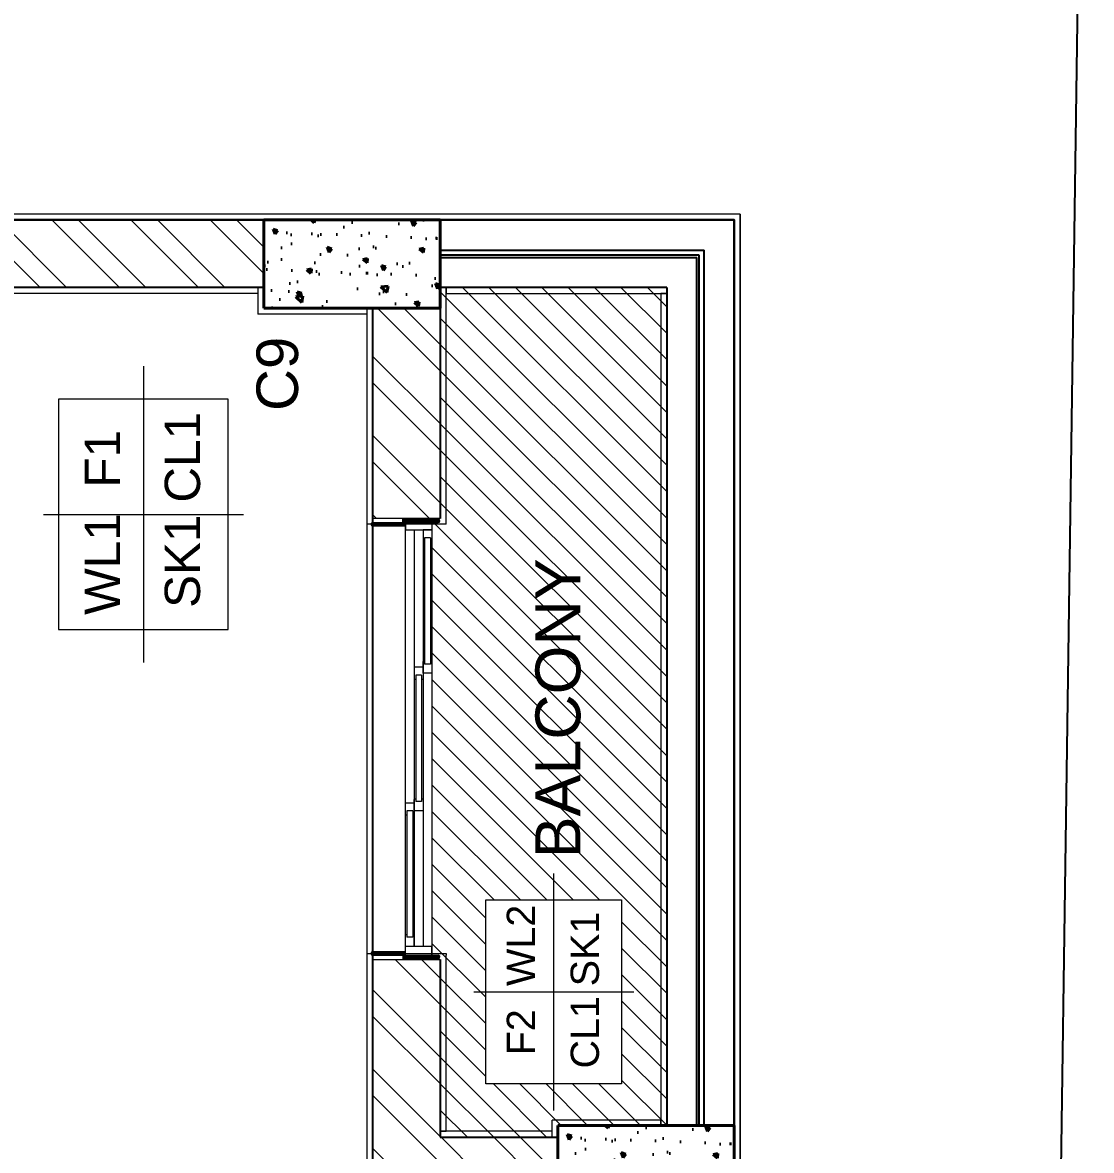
# Model space of a CAD drawing. Header units: metres. Extents: x 15463 to 32022, y 1223 to 33962.
# Drawn here: x 29503.188 to 29506.824, y 4122.25 to 4126.087 of the extents above; entities that cross this region are included whole.
import ezdxf

# ---------------------------------------------------------------- set-up
doc = ezdxf.new("R2010")
doc.units = ezdxf.units.M
doc.header["$LTSCALE"] = 0.1
doc.linetypes.add('DASHDOTX2', pattern=[50.8, 25.4, -12.7, 0, -12.7])
for name, color, linetype, lineweight in [('CENTERLINE', 251, 'DASHDOTX2', 15), ('COLUMN', 7, 'Continuous', 40), ('DOOR', 7, 'Continuous', 20), ('HATCH', 250, 'Continuous', 13), ('LEVEL', 251, 'Continuous', 13), ('NAMES', 252, 'Continuous', 15), ('PLASTER', 252, 'Continuous', 15)]:
    doc.layers.add(name, color=color, linetype=linetype, lineweight=lineweight)
doc.styles.get("Standard").update_dxf_attribs({"font": 'arial.ttf'})

msp = doc.modelspace()

# ---------------------------------------------------------------- hatches: boundary and pattern name
at = {"layer": 'COLUMN'}
h = msp.add_hatch(dxfattribs=at)
h.set_pattern_fill('AR-CONC', color=256, scale=0.001, angle=90)
h.set_pattern_definition([(140, (29522.85359, 4053.03932), (0.0159391, 0.18218467), [0.01905, -0.20955]), (85, (29522.85359, 4053.03932), (-0.19105685, -0.0352434), [0.01524, -0.1676406]), (190.45144, (29522.85492, 4053.0545), (-0.17511775, 0.14694125), [0.01619, -0.17809024]), (136.1842, (29522.80279, 4053.03932), (0.0420423, 0.27107904), [0.028575, -0.314325]), (186.63556, (29522.8063, 4053.0619), (-0.2474261, 0.2374041), [0.024285, -0.2671356]), (81.18415, (29522.8028, 4053.03932), (-0.2474261, 0.2374041), [0.02286, -0.2514597]), (111, (29522.81549, 4053.06472), (0.1022652, 0.1516144), [0.01905, -0.20955]), (56, (29522.81549, 4053.06472), (-0.18418797, 0.06180203), [0.01524, -0.16764]), (161.45145, (29522.82401, 4053.07735), (-0.08192277, 0.2134164), [0.01619, -0.17808994]), (127.5, (29522.85359, 4053.03932), (-0.08455504, 0.003088603), [0, -0.165608, 0, -0.17018, 0, -0.168275]), (97.5, (29522.85359, 4053.03932), (-0.10018057, 0.06681966), [0, -0.097028, 0, -0.161798, 0, -0.064135]), (57.5, (29522.85359, 4052.98268), (0.005728744, 0.135590595), [0, -0.0635, 0, -0.19812, 0, -0.26289]), (47.5, (29522.85359, 4052.95728), (-0.0254265, 0.14812918), [0, -0.08255, 0, -0.131572, 0, -0.18669])])
h.paths.add_polyline_path([(29504.0092, 4125.4155), (29504.0092, 4125.1155), (29504.6092, 4125.1155), (29504.6092, 4125.4155)])
h = msp.add_hatch(dxfattribs=at)
h.set_pattern_fill('AR-CONC', color=256, scale=0.001, angle=90)
h.set_pattern_definition([(140, (29523.85359, 4049.9595), (0.0159391, 0.18218467), [0.01905, -0.20955]), (85, (29523.85359, 4049.9595), (-0.19105685, -0.0352434), [0.01524, -0.1676406]), (190.45144, (29523.85492, 4049.97468), (-0.17511775, 0.14694125), [0.01619, -0.17809024]), (136.1842, (29523.80279, 4049.9595), (0.0420423, 0.27107904), [0.028575, -0.314325]), (186.63556, (29523.8063, 4049.9821), (-0.2474261, 0.2374041), [0.024285, -0.2671356]), (81.18415, (29523.8028, 4049.9595), (-0.2474261, 0.2374041), [0.02286, -0.2514597]), (111, (29523.81549, 4049.9849), (0.1022652, 0.1516144), [0.01905, -0.20955]), (56, (29523.81549, 4049.9849), (-0.18418797, 0.06180203), [0.01524, -0.16764]), (161.45145, (29523.82401, 4049.99753), (-0.08192277, 0.2134164), [0.01619, -0.17808994]), (127.5, (29523.85359, 4049.9595), (-0.08455504, 0.003088603), [0, -0.165608, 0, -0.17018, 0, -0.168275]), (97.5, (29523.85359, 4049.9595), (-0.10018057, 0.06681966), [0, -0.097028, 0, -0.161798, 0, -0.064135]), (57.5, (29523.85359, 4049.90286), (0.005728744, 0.135590595), [0, -0.0635, 0, -0.19812, 0, -0.26289]), (47.5, (29523.85359, 4049.87746), (-0.0254265, 0.14812918), [0, -0.08255, 0, -0.131572, 0, -0.18669])])
h.paths.add_polyline_path([(29505.0092, 4122.3356), (29505.0092, 4122.0356), (29505.6092, 4122.0356), (29505.6092, 4122.3356)])
at = {"layer": 'DOOR'}
h = msp.add_hatch(dxfattribs=at)
h.set_pattern_fill('ANSI31', color=256, scale=0.001, angle=90)
h.set_pattern_definition([(135, (29583.855609, 3940.4172617), (-0.00224506403, -0.00224506403), [])])
h.paths.add_polyline_path([(29504.6021, 4124.3863, 1), (29504.6021, 4124.3983), (29504.4816, 4124.3983), (29504.4816, 4124.3863)])
h.paths.add_polyline_path([(29504.4908, 4124.3743), (29504.4908, 4124.3863), (29504.3794, 4124.3863, 1), (29504.3794, 4124.3743)])
h.paths.add_polyline_path([(29504.6021, 4122.9026, 1), (29504.6021, 4122.9146), (29504.4816, 4122.9146), (29504.4816, 4122.9026)])
h.paths.add_polyline_path([(29504.4908, 4122.9146), (29504.4908, 4122.9266), (29504.3794, 4122.9266, 1), (29504.3794, 4122.9146)])
at = {"layer": 'HATCH'}
h = msp.add_hatch(dxfattribs=at)
h.set_pattern_fill('ANSI32', color=256, scale=0.02, angle=90)
h.set_pattern_definition([(135, (29569.4144, 3572.19952), (-0.13470384, -0.13470384), []), (135, (29569.4144, 3572.28933), (-0.13470384, -0.13470384), [])])
h.paths.add_polyline_path([(29499.8292, 4125.1155), (29499.8292, 4119.0207), (29500.0592, 4119.0207), (29500.0592, 4119.422), (29500.0595, 4121.1856), (29500.3592, 4121.1856), (29500.3592, 4121.4156), (29500.0592, 4121.4156), (29500.0592, 4121.4156), (29500.0592, 4122.7556), (29500.3592, 4122.7556), (29500.3592, 4122.9856), (29500.0592, 4122.9856), (29500.0592, 4125.1155)])
h.paths.add_polyline_path([(29500.1292, 4118.9854), (29500.1292, 4118.8655), (29501.3792, 4118.8653), (29501.3792, 4119.0549), (29501.2593, 4119.0549), (29501.2593, 4119.0302), (29501.2592, 4118.9863), (29501.2592, 4118.9853)])
h.paths.add_polyline_path([(29500.9592, 4122.9855), (29500.9592, 4122.7555), (29501.1492, 4122.7555), (29501.1492, 4121.4155), (29500.9592, 4121.4155), (29500.9592, 4121.1855), (29501.2594, 4121.1855), (29501.2592, 4119.8552), (29501.3792, 4119.8552), (29501.3792, 4123.0558), (29501.2594, 4123.0558), (29501.2594, 4122.9855)])
h.paths.add_polyline_path([(29502.4992, 4118.9855), (29502.4992, 4119.0456), (29502.3792, 4119.0456), (29502.3792, 4118.9855), (29502.3792, 4118.3683), (29502.4992, 4118.3683), (29502.4992, 4118.8655), (29505.0092, 4118.8655), (29505.0092, 4118.9855)])
h.paths.add_polyline_path([(29505.3792, 4118.6855), (29505.3792, 4118.1465), (29505.6092, 4118.1465), (29505.6092, 4118.6855)])
h.paths.add_polyline_path([(29505.3792, 4117.1444), (29505.3792, 4116.6755), (29505.6092, 4116.6755), (29505.6092, 4117.1444)])
h.paths.add_polyline_path([(29505.3792, 4119.7597), (29505.3792, 4118.9855), (29505.6092, 4118.9855), (29505.6092, 4119.7597)])
h.paths.add_polyline_path([(29505.3792, 4122.0356), (29505.3792, 4121.2597), (29505.6092, 4121.2597), (29505.6092, 4122.0356)])
h.paths.add_polyline_path([(29504.6092, 4122.2955), (29504.6092, 4122.9005), (29504.3792, 4122.9005), (29504.3792, 4122.1855), (29502.3792, 4122.1855), (29502.3792, 4120.0456), (29502.4992, 4120.0456), (29502.4992, 4122.0655), (29505.0092, 4122.0655), (29505.0092, 4122.2955)])
h.paths.add_polyline_path([(29504.3792, 4125.1155), (29504.3792, 4124.4005), (29504.6092, 4124.4005), (29504.6092, 4125.1155)])
h.paths.add_polyline_path([(29500.4292, 4125.4155), (29500.4292, 4125.1856), (29501.2592, 4125.1855), (29501.2594, 4123.8558), (29501.3792, 4123.8558), (29501.3792, 4125.1855), (29504.0092, 4125.1855), (29504.0092, 4125.4155)])
at = {"layer": 'LEVEL'}
h = msp.add_hatch(dxfattribs=at)
h.set_pattern_fill('ANSI31', color=256, scale=0.02, angle=90)
h.set_pattern_definition([(135, (29569.414394, 3572.19952), (-0.0449012806, -0.0449012806), [])])
h.paths.add_polyline_path([(29488.2785, 4112.7406), (29488.2785, 4109.3807), (29488.6485, 4109.3807), (29489.0485, 4109.3807), (29489.0485, 4109.9098), (29489.0769, 4109.9098), (29489.0769, 4112.0816), (29489.0643, 4112.0816), (29489.0555, 4112.0816, -1), (29489.0555, 4112.0936), (29489.0485, 4112.0957), (29489.0485, 4112.7406)])
h.paths.add_polyline_path([(29488.8582, 4110.274), (29488.8582, 4109.6478), (29488.3966, 4109.6478), (29488.3966, 4110.274)], flags=16)
h.paths.add_polyline_path([(29488.2785, 4116.3606), (29488.2785, 4113.0007), (29489.0485, 4113.0007), (29489.0485, 4113.0207), (29489.0485, 4113.6456), (29489.0555, 4113.6478, -1), (29489.0555, 4113.6598), (29489.0769, 4113.6598), (29489.0769, 4115.8315), (29489.0555, 4115.8315, -1), (29489.0555, 4115.8435), (29489.0485, 4115.8456), (29489.0485, 4116.3606)])
h.paths.add_polyline_path([(29488.8526, 4113.934), (29488.8526, 4113.3077), (29488.391, 4113.3077), (29488.391, 4113.934)], flags=16)
h.paths.add_polyline_path([(29505.0092, 4103.4068), (29505.0092, 4103.4452), (29504.6092, 4103.4452), (29504.6092, 4102.8402), (29504.6021, 4102.8381, -1), (29504.6021, 4102.8261), (29504.5808, 4102.8261), (29504.5808, 4102.7961), (29504.5808, 4101.3544), (29504.6021, 4101.3544, -1), (29504.6021, 4101.3424), (29504.6092, 4101.3402), (29504.6092, 4100.5552), (29505.3792, 4100.5552), (29505.3792, 4103.4068)])
h.paths.add_polyline_path([(29505.2472, 4101.3086), (29505.2472, 4100.6823), (29504.7856, 4100.6823), (29504.7856, 4101.3086)], flags=16)
h.paths.add_polyline_path([(29504.6092, 4112.7555), (29504.6092, 4112.7203), (29504.6092, 4112.0878), (29504.6021, 4112.0856, -1), (29504.6021, 4112.0736), (29504.5808, 4112.0736), (29504.5808, 4109.9019), (29504.6021, 4109.9019, -0.414214), (29504.6081, 4109.8959), (29504.6092, 4109.9603), (29504.6092, 4109.3652), (29505.3792, 4109.3652), (29505.3792, 4112.7555)])
h.paths.add_polyline_path([(29505.2419, 4110.1777), (29505.2419, 4109.5514), (29504.7803, 4109.5514), (29504.7803, 4110.1777)], flags=16)
h.paths.add_polyline_path([(29505.0092, 4116.3755), (29504.6092, 4116.3755), (29504.6092, 4115.8529), (29504.6021, 4115.8508, -1), (29504.6021, 4115.8388), (29504.5808, 4115.8388), (29504.5808, 4113.667), (29504.6021, 4113.667, -1), (29504.6021, 4113.655), (29504.6092, 4113.6529), (29504.6092, 4112.9852), (29505.3792, 4112.9852), (29505.3792, 4116.3755)])
h.paths.add_polyline_path([(29505.253, 4113.8679), (29505.253, 4113.2416), (29504.7914, 4113.2416), (29504.7914, 4113.8679)], flags=16)
h.paths.add_polyline_path([(29504.6092, 4125.1855), (29504.6092, 4125.1155), (29504.6092, 4124.4005), (29504.6021, 4124.3983, -1), (29504.6021, 4124.3863), (29504.5808, 4124.3863), (29504.5808, 4122.9146), (29504.5934, 4122.9146), (29504.6021, 4122.9146, -1), (29504.6021, 4122.9026), (29504.6092, 4122.9005), (29504.6092, 4122.2955), (29505.0092, 4122.2955), (29505.0092, 4122.3356), (29505.3792, 4122.3356), (29505.3792, 4125.1855)])
h.paths.add_polyline_path([(29505.2257, 4123.1029), (29505.2257, 4122.4766), (29504.7641, 4122.4766), (29504.7641, 4123.1029)], flags=16)
h.paths.add_polyline_path([(29505.1754, 4122.7839), (29505.1754, 4123.0876), (29505.0263, 4123.0876), (29505.0263, 4122.7839)], flags=8)
h.paths.add_polyline_path([(29505.1754, 4122.5044), (29505.1754, 4122.8006), (29505.0263, 4122.8006), (29505.0263, 4122.5044)], flags=8)
h.paths.add_polyline_path([(29504.9556, 4122.7858), (29504.9556, 4123.1103), (29504.8108, 4123.1103), (29504.8108, 4122.7858)], flags=24)
h.paths.add_polyline_path([(29504.9556, 4122.5498), (29504.9556, 4122.7549), (29504.8108, 4122.7549), (29504.8108, 4122.5498)], flags=8)
h.paths.add_polyline_path([(29505.1278, 4123.2047), (29505.1278, 4124.3039), (29504.8906, 4124.3039), (29504.8906, 4123.2047)], flags=24)

# ---------------------------------------------------------------- linework, layer by layer
for p, q in [((29504.6092, 4125.4155), (29499.8292, 4125.4155)), ((29504.6092, 4125.4155), (29504.6092, 4124.4005)), ((29505.6092, 4125.4155), (29504.6092, 4125.4155)), ((29505.6092, 4121.2597), (29505.6092, 4125.4155)), ((29504.6092, 4125.313), (29505.5067, 4125.313)), ((29505.4892, 4125.2955), (29504.6092, 4125.2955)), ((29504.6092, 4125.288), (29505.4817, 4125.288)), ((29505.4817, 4122.3339), (29505.4817, 4125.288)), ((29505.4892, 4122.3356), (29505.4892, 4125.2955)), ((29505.5067, 4122.3339), (29505.5067, 4125.313)), ((29504.0092, 4125.1855), (29501.3792, 4125.1855)), ((29505.3792, 4125.1855), (29504.6092, 4125.1855)), ((29505.3792, 4125.1855), (29505.3792, 4122.3339)), ((29504.3792, 4125.1155), (29504.3792, 4122.1855)), ((29504.6092, 4122.9005), (29504.6092, 4122.2955)), ((29504.6092, 4122.2955), (29505.0092, 4122.2955)), ((29505.0441, 4122.2955), (29505.0533, 4122.2955))]:
    msp.add_line(p, q)
at = {"color": 2, "true_color": 0xf1eb1f}
msp.add_lwpolyline([(29488.0065, 4129.4936), (29501.059, 4134.2288, -0.410228), (29506.8239, 4129.5136), (29506.4027, 4099.8888, -0.344431), (29504.0418, 4096.9551), (29484.542, 4096.489), (29488.0065, 4129.4936)], format="xyb", dxfattribs=at)
at = {"color": 9, "true_color": 0xd19cc7}
msp.add_lwpolyline([(29501.059, 4134.2288, -0.410228), (29506.8239, 4129.5136), (29506.4027, 4099.8888, -0.33266), (29504.0418, 4096.9551)], format="xyb", dxfattribs=at)
at = {"color": 2, "true_color": 0xf1eb1f}
msp.add_lwpolyline([(29488.0485, 4122.3356), (29492.5085, 4122.3356), (29492.5085, 4119.9503), (29493.8292, 4119.9503), (29493.8292, 4117.01), (29498.0592, 4117.021), (29498.0592, 4114.862), (29499.8292, 4114.862), (29499.8292, 4125.4156), (29505.6092, 4125.4155), (29505.6092, 4100.3252), (29499.8292, 4100.3252), (29499.8292, 4107.5506), (29493.8292, 4107.5506), (29493.8292, 4105.7712), (29492.5085, 4105.7712), (29492.5085, 4103.4068), (29488.0485, 4103.4068), (29488.0485, 4122.3356)], dxfattribs=at)
at = {"layer": 'COLUMN'}
for p, q in [((29504.0092, 4125.4155), (29504.0092, 4125.1155)), ((29504.6092, 4125.4155), (29504.0092, 4125.4155)), ((29504.6092, 4125.1155), (29504.6092, 4125.4155)), ((29504.0092, 4125.1155), (29504.6092, 4125.1155)), ((29505.0092, 4122.3356), (29505.0092, 4122.0356)), ((29505.6092, 4122.3356), (29505.0092, 4122.3356)), ((29505.6092, 4122.0356), (29505.6092, 4122.3356))]:
    msp.add_line(p, q, dxfattribs=at)
at = {"layer": 'DOOR'}
for p, q in [((29504.6092, 4124.4005), (29504.3792, 4124.4005)), ((29504.4816, 4124.3983), (29504.6021, 4124.3983)), ((29504.4816, 4124.3863), (29504.4816, 4124.3983)), ((29504.3794, 4124.3863), (29504.6021, 4124.3863)), ((29504.4908, 4124.3743), (29504.3794, 4124.3743)), ((29504.4908, 4122.9146), (29504.4908, 4124.3863)), ((29504.4908, 4124.3863), (29504.5808, 4124.3863)), ((29504.4908, 4124.3863), (29504.4908, 4124.3613)), ((29504.4908, 4124.3613), (29504.5808, 4124.3613)), ((29504.4908, 4124.3613), (29504.5208, 4124.3613)), ((29504.5208, 4124.3613), (29504.5208, 4122.9446)), ((29504.5808, 4124.3613), (29504.5508, 4124.3613)), ((29504.5508, 4124.3613), (29504.5508, 4122.9446)), ((29504.5508, 4124.3613), (29504.5508, 4124.3413)), ((29504.5508, 4124.3613), (29504.5508, 4124.3213)), ((29504.5808, 4124.3863), (29504.5808, 4122.9146)), ((29504.5808, 4124.3613), (29504.5808, 4124.3113)), ((29504.5808, 4124.3613), (29504.5808, 4123.8613)), ((29504.5508, 4124.3213), (29504.5558, 4124.3213)), ((29504.5558, 4124.3341), (29504.5558, 4123.9047)), ((29504.5758, 4124.3341), (29504.5558, 4124.3341)), ((29504.5758, 4124.3341), (29504.5758, 4123.9047)), ((29504.5758, 4124.3213), (29504.5808, 4124.3213)), ((29504.5508, 4123.8735), (29504.5508, 4123.9135)), ((29504.5508, 4123.9135), (29504.5558, 4123.9135)), ((29504.5758, 4123.9047), (29504.5558, 4123.9047)), ((29504.5758, 4123.9135), (29504.5808, 4123.9135)), ((29504.5508, 4123.894), (29504.5208, 4123.894)), ((29504.5208, 4123.894), (29504.5208, 4123.854)), ((29504.5258, 4123.8668), (29504.5258, 4123.4373)), ((29504.5458, 4123.8668), (29504.5258, 4123.8668)), ((29504.5458, 4123.8668), (29504.5458, 4123.4373)), ((29504.5508, 4123.8735), (29504.5508, 4123.8935)), ((29504.5808, 4123.8735), (29504.5508, 4123.8735)), ((29504.5508, 4123.8613), (29504.5508, 4123.3613)), ((29504.5208, 4123.854), (29504.5258, 4123.854)), ((29504.5458, 4123.854), (29504.5508, 4123.854)), ((29504.5208, 4123.4462), (29504.5258, 4123.4462)), ((29504.5208, 4122.9446), (29504.5208, 4123.4446)), ((29504.5458, 4123.4462), (29504.5508, 4123.4462)), ((29504.4908, 4123.3924), (29504.4908, 4123.4324)), ((29504.4908, 4123.4324), (29504.5208, 4123.4324)), ((29504.4958, 4123.4052), (29504.4958, 4122.9758)), ((29504.5158, 4123.4052), (29504.4958, 4123.4052)), ((29504.5158, 4123.4052), (29504.5158, 4122.9758)), ((29504.5508, 4123.4062), (29504.5208, 4123.4062)), ((29504.5458, 4123.4373), (29504.5258, 4123.4373)), ((29504.4908, 4123.3924), (29504.4958, 4123.3924)), ((29504.5158, 4123.3924), (29504.5208, 4123.3924)), ((29504.4908, 4122.9446), (29504.4908, 4122.9846)), ((29504.4908, 4122.9846), (29504.4958, 4122.9846)), ((29504.5158, 4122.9846), (29504.5208, 4122.9846)), ((29504.5808, 4122.9446), (29504.4908, 4122.9446)), ((29504.5158, 4122.9758), (29504.4958, 4122.9758)), ((29504.5808, 4122.9146), (29504.5808, 4122.9446)), ((29504.4908, 4122.9266), (29504.3794, 4122.9266)), ((29504.3794, 4122.9146), (29504.6021, 4122.9146)), ((29504.4816, 4122.9146), (29504.4816, 4122.9026)), ((29504.4816, 4122.9026), (29504.6021, 4122.9026)), ((29504.5034, 4122.9146), (29504.5934, 4122.9146)), ((29504.3792, 4122.9005), (29504.6092, 4122.9005))]:
    msp.add_line(p, q, dxfattribs=at)
for centre, start, end in [((29504.6021, 4124.3923), 270, 90), ((29504.3794, 4124.3803), 90, 270), ((29504.3794, 4122.9206), 90, 270), ((29504.6021, 4122.9086), 270, 90)]:
    msp.add_arc(centre, 0.006, start, end, dxfattribs=at)
at = {"layer": 'NAMES'}
for p, q in [((29503.5997, 4124.9178), (29503.5997, 4123.9102)), ((29503.2595, 4124.414), (29503.9399, 4124.414)), ((29504.9949, 4122.3867), (29504.9949, 4123.1928)), ((29504.7228, 4122.7898), (29505.267, 4122.7898))]:
    msp.add_line(p, q, dxfattribs=at)
for points in [[(29503.3112, 4124.8054), (29503.3112, 4124.0226), (29503.8882, 4124.0226), (29503.8882, 4124.8054)], [(29504.7641, 4122.4766), (29504.7641, 4123.1029), (29505.2257, 4123.1029), (29505.2257, 4122.4766)]]:
    msp.add_lwpolyline(points, close=True, dxfattribs=at)
at = {"layer": 'PLASTER'}
for p, q in [((29505.6292, 4125.4355), (29499.8092, 4125.4355)), ((29505.6292, 4100.3052), (29505.6292, 4125.4355)), ((29505.6292, 4125.4355), (29505.6292, 4121.2397)), ((29503.9892, 4125.1655), (29501.3992, 4125.1655)), ((29503.9892, 4125.1855), (29503.9892, 4125.0955)), ((29503.9892, 4125.1855), (29503.9892, 4125.1655)), ((29504.6292, 4124.3805), (29504.6292, 4125.1855)), ((29504.6292, 4125.1855), (29504.6292, 4125.1655)), ((29504.6292, 4125.1655), (29504.6492, 4125.1655)), ((29504.6492, 4125.1655), (29505.3792, 4125.1655)), ((29505.3792, 4125.1655), (29505.3592, 4125.1655)), ((29505.3592, 4125.1655), (29505.3592, 4122.3339)), ((29504.3592, 4125.0955), (29503.9892, 4125.0955)), ((29504.3592, 4125.1155), (29504.3592, 4122.1855)), ((29504.3592, 4125.1155), (29504.3592, 4125.0955)), ((29504.6292, 4124.3805), (29504.3592, 4124.3805)), ((29504.3592, 4122.9205), (29504.6292, 4122.9205)), ((29504.6292, 4122.9205), (29504.6292, 4122.9152)), ((29504.6292, 4122.3155), (29504.6292, 4122.9152)), ((29505.3592, 4122.3539), (29504.9892, 4122.3539)), ((29504.9892, 4122.2955), (29504.9892, 4122.3539)), ((29505.3592, 4122.3339), (29505.3592, 4122.3539)), ((29504.9892, 4122.3155), (29504.6092, 4122.3155)), ((29504.6092, 4122.3155), (29504.6292, 4122.3155)), ((29504.9892, 4122.2955), (29504.9892, 4122.3155)), ((29505.0092, 4122.2955), (29504.9892, 4122.2955))]:
    msp.add_line(p, q, dxfattribs=at)

# ---------------------------------------------------------------- texts
at = {"layer": 'CENTERLINE', "linetype": 'ByBlock'}
msp.add_text('C9', height=0.1414, rotation=90, dxfattribs=at).set_placement((29504.1254, 4124.7658))
at = {"layer": 'NAMES'}
for s, height, p in [('CL1', 0.12022, (29503.7922, 4124.454)), ('F1', 0.12022, (29503.5204, 4124.5049)), ('WL1', 0.12022, (29503.5204, 4124.0723)), ('SK1', 0.12022, (29503.7922, 4124.0961)), ('BALCONY', 0.1528, (29505.0856, 4123.2442)), ('WL2', 0.09617, (29504.9315, 4122.8099)), ('SK1', 0.09617, (29505.1489, 4122.8088)), ('CL1', 0.09617, (29505.1489, 4122.5293)), ('F2', 0.09617, (29504.9315, 4122.574))]:
    msp.add_text(s, height=height, rotation=90, dxfattribs=at).set_placement(p)

doc.saveas('drawing.dxf')
